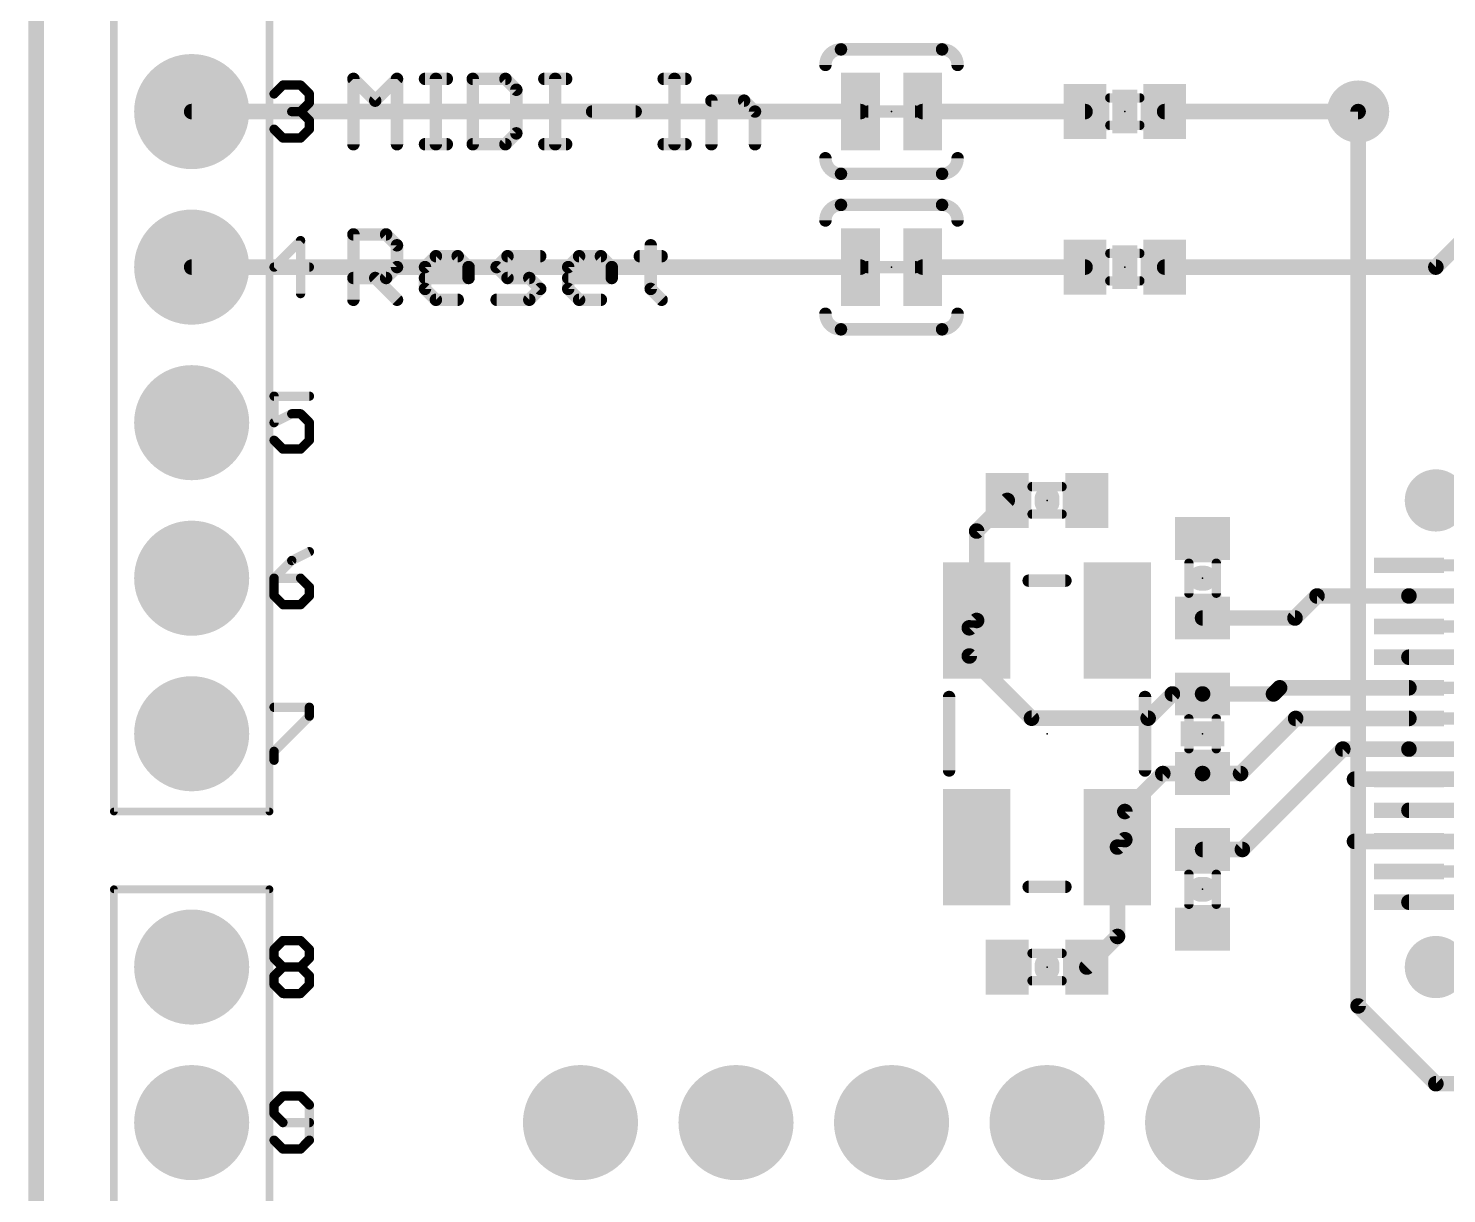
# Model space of a CAD drawing. Extents: x -19.1 to 53.5, y -15.6 to 59.8.
# Drawn here: x -0.13 to 23.04, y 29.32 to 48.35 of the extents above; entities that cross this region are included whole.
import ezdxf

# ---------------------------------------------------------------- set-up
doc = ezdxf.new("R2010")
doc.units = 0
for name, color, linetype in [('1', 12, 'CONTINUOUS'), ('16', 132, 'CONTINUOUS'), ('17', 110, 'CONTINUOUS'), ('18', 110, 'CONTINUOUS'), ('20', 53, 'CONTINUOUS'), ('21', 41, 'CONTINUOUS'), ('23', 53, 'CONTINUOUS'), ('51', 53, 'CONTINUOUS')]:
    doc.layers.add(name, color=color, linetype=linetype)

# ---------------------------------------------------------------- blocks, each defined once
blk = doc.blocks.new('RECT')
blk.add_solid([(-0.5, -0.5), (0.5, -0.5), (-0.5, 0.5), (0.5, 0.5)])
blk = doc.blocks.new('ROUNDP')
at = {"const_width": 0.5}
blk.add_lwpolyline([(0, -0.25, 1), (0, 0.25, 1), (0, -0.25)], format="xyb", dxfattribs=at)
blk = doc.blocks.new('ROUNDV')
at = {"const_width": 0.5}
blk.add_lwpolyline([(0, -0.25, 1), (0, 0.25, 1), (0, -0.25)], format="xyb", dxfattribs=at)

msp = doc.modelspace()

# ---------------------------------------------------------------- linework, layer by layer
at = {"layer": '1'}
for points, const_width in [([(0, 0), (0, 59.69)], 0.2032), ([(2.54, 46.99), (13.462, 46.99)], 0.254), ([(13.589, 46.99), (14.351, 46.99)], 0.2032), ([(14.478, 46.99), (17.13, 46.99)], 0.254), ([(21.59, 46.99), (18.43, 46.99)], 0.254), ([(22.86, 44.45), (24.384, 45.974)], 0.254), ([(2.54, 44.45), (13.462, 44.45)], 0.254), ([(13.589, 44.45), (14.351, 44.45)], 0.2032), ([(14.478, 44.45), (17.13, 44.45)], 0.254), ([(18.43, 44.45), (22.86, 44.45)], 0.254), ([(15.36, 40.14), (15.86, 40.64)], 0.254), ([(15.36, 38.68), (15.36, 40.14)], 0.254), ([(20.919, 39.08), (20.559, 38.72)], 0.254), ([(22.42, 39.08), (20.919, 39.08)], 0.254), ([(25.4, 39.08), (22.42, 39.08)], 0.254), ([(15.24, 38.56), (15.36, 38.68)], 0.254), ([(15.24, 38.1), (15.24, 38.56)], 0.254), ([(20.559, 38.72), (19.05, 38.72)], 0.254), ([(16.256, 37.084), (15.24, 38.1)], 0.254), ([(22.42, 38.08), (24.11, 38.08)], 0.254), ([(18.161, 37.084), (18.557, 37.48)], 0.254), ([(18.557, 37.48), (19.05, 37.48)], 0.254), ([(19.05, 37.48), (20.208, 37.48)], 0.254), ([(20.208, 37.48), (20.308, 37.58)], 0.254), ([(20.308, 37.58), (22.42, 37.58)], 0.254), ([(16.256, 37.084), (18.161, 37.084)], 0.254), ([(19.67, 36.18), (20.57, 37.08)], 0.254), ([(20.57, 37.08), (22.42, 37.08)], 0.254), ([(19.7, 34.94), (21.34, 36.58)], 0.254), ([(21.34, 36.58), (22.42, 36.58)], 0.254), ([(22.42, 36.58), (25.15, 36.58)], 0.254), ([(17.78, 35.56), (18.4, 36.18)], 0.254), ([(18.4, 36.18), (19.05, 36.18)], 0.254), ([(19.05, 36.18), (19.67, 36.18)], 0.254), ([(23.348, 36.088), (21.531, 36.088)], 0.254), ([(17.78, 35.1), (17.78, 35.56)], 0.254), ([(22.42, 35.58), (23.348, 35.58)], 0.254), ([(17.66, 34.98), (17.78, 35.1)], 0.254), ([(17.66, 34.98), (17.66, 33.52)], 0.254), ([(19.05, 34.94), (19.7, 34.94)], 0.254), ([(21.531, 35.072), (23.348, 35.072)], 0.254), ([(26.876, 34.08), (22.42, 34.08)], 0.254), ([(17.66, 33.52), (17.16, 33.02)], 0.254)]:
    msp.add_lwpolyline(points, dxfattribs=dict(at, const_width=const_width))
for points, const_width in [([(2.54, 47.0535, 1), (2.54, 46.9265)], 0.127), ([(13.462, 46.9265, 1), (13.462, 47.0535)], 0.127), ([(13.589, 47.0408, 1), (13.589, 46.9392)], 0.1016), ([(14.351, 46.9392, 1), (14.351, 47.0408)], 0.1016), ([(14.478, 47.0535, 1), (14.478, 46.9265)], 0.127), ([(17.13, 46.9265, 1), (17.13, 47.0535)], 0.127), ([(18.43, 47.0535, 1), (18.43, 46.9265)], 0.127), ([(21.59, 46.9265, 1), (21.59, 47.0535)], 0.127), ([(2.54, 44.5135, 1), (2.54, 44.3865)], 0.127), ([(13.462, 44.3865, 1), (13.462, 44.5135)], 0.127), ([(13.589, 44.5008, 1), (13.589, 44.3992)], 0.1016), ([(14.351, 44.3992, 1), (14.351, 44.5008)], 0.1016), ([(14.478, 44.5135, 1), (14.478, 44.3865)], 0.127), ([(17.13, 44.3865, 1), (17.13, 44.5135)], 0.127), ([(18.43, 44.5135, 1), (18.43, 44.3865)], 0.127), ([(22.8151, 44.4949, 1), (22.9049, 44.4051)], 0.127), ([(22.86, 44.3865, 1), (22.86, 44.5135)], 0.127), ([(15.9049, 40.5951, 1), (15.8151, 40.6849)], 0.127), ([(15.4235, 40.14, 1), (15.2965, 40.14)], 0.127), ([(15.3151, 40.1849, 1), (15.4049, 40.0951)], 0.127), ([(20.919, 39.1435, 1), (20.919, 39.0165)], 0.127), ([(20.9639, 39.0351, 1), (20.8741, 39.1249)], 0.127), ([(22.42, 39.1435, 1), (22.42, 39.0165)], 0.127), ([(22.42, 39.0165, 1), (22.42, 39.1435)], 0.127), ([(15.3035, 38.56, 1), (15.1765, 38.56)], 0.127), ([(15.2965, 38.68, 1), (15.4235, 38.68)], 0.127), ([(15.4049, 38.6351, 1), (15.3151, 38.7249)], 0.127), ([(19.05, 38.7835, 1), (19.05, 38.6565)], 0.127), ([(20.5141, 38.7649, 1), (20.6039, 38.6751)], 0.127), ([(20.559, 38.6565, 1), (20.559, 38.7835)], 0.127), ([(15.1951, 38.6049, 1), (15.2849, 38.5151)], 0.127), ([(15.2849, 38.1449, 1), (15.1951, 38.0551)], 0.127), ([(15.1765, 38.1, 1), (15.3035, 38.1)], 0.127), ([(22.42, 38.1435, 1), (22.42, 38.0165)], 0.127), ([(18.557, 37.5435, 1), (18.557, 37.4165)], 0.127), ([(18.6019, 37.4351, 1), (18.5121, 37.5249)], 0.127), ([(19.05, 37.5435, 1), (19.05, 37.4165)], 0.127), ([(19.05, 37.4165, 1), (19.05, 37.5435)], 0.127), ([(20.1631, 37.5249, 1), (20.2529, 37.4351)], 0.127), ([(20.208, 37.4165, 1), (20.208, 37.5435)], 0.127), ([(20.308, 37.6435, 1), (20.308, 37.5165)], 0.127), ([(20.3529, 37.5351, 1), (20.2631, 37.6249)], 0.127), ([(22.42, 37.5165, 1), (22.42, 37.6435)], 0.127), ([(16.256, 37.1475, 1), (16.256, 37.0205)], 0.127), ([(16.2111, 37.0391, 1), (16.3009, 37.1289)], 0.127), ([(18.1161, 37.1289, 1), (18.2059, 37.0391)], 0.127), ([(18.161, 37.0205, 1), (18.161, 37.1475)], 0.127), ([(20.57, 37.1435, 1), (20.57, 37.0165)], 0.127), ([(20.6149, 37.0351, 1), (20.5251, 37.1249)], 0.127), ([(22.42, 37.0165, 1), (22.42, 37.1435)], 0.127), ([(21.34, 36.6435, 1), (21.34, 36.5165)], 0.127), ([(21.3849, 36.5351, 1), (21.2951, 36.6249)], 0.127), ([(22.42, 36.6435, 1), (22.42, 36.5165)], 0.127), ([(22.42, 36.5165, 1), (22.42, 36.6435)], 0.127), ([(18.4, 36.2435, 1), (18.4, 36.1165)], 0.127), ([(18.4449, 36.1351, 1), (18.3551, 36.2249)], 0.127), ([(19.05, 36.2435, 1), (19.05, 36.1165)], 0.127), ([(19.05, 36.1165, 1), (19.05, 36.2435)], 0.127), ([(19.6251, 36.2249, 1), (19.7149, 36.1351)], 0.127), ([(19.67, 36.1165, 1), (19.67, 36.2435)], 0.127), ([(21.531, 36.1515, 1), (21.531, 36.0245)], 0.127), ([(17.8435, 35.56, 1), (17.7165, 35.56)], 0.127), ([(22.42, 35.6435, 1), (22.42, 35.5165)], 0.127), ([(17.7351, 35.6049, 1), (17.8249, 35.5151)], 0.127), ([(17.8249, 35.0551, 1), (17.7351, 35.1449)], 0.127), ([(17.7235, 34.98, 1), (17.5965, 34.98)], 0.127), ([(17.6151, 35.0249, 1), (17.7049, 34.9351)], 0.127), ([(17.7165, 35.1, 1), (17.8435, 35.1)], 0.127), ([(19.05, 35.0035, 1), (19.05, 34.8765)], 0.127), ([(19.6551, 34.9849, 1), (19.7449, 34.8951)], 0.127), ([(19.7, 34.8765, 1), (19.7, 35.0035)], 0.127), ([(21.531, 35.1355, 1), (21.531, 35.0085)], 0.127), ([(22.42, 34.1435, 1), (22.42, 34.0165)], 0.127), ([(17.7049, 33.4751, 1), (17.6151, 33.5649)], 0.127), ([(17.5965, 33.52, 1), (17.7235, 33.52)], 0.127), ([(17.1151, 33.0649, 1), (17.2049, 32.9751)], 0.127)]:
    msp.add_lwpolyline(points, format="xyb", dxfattribs=dict(at, const_width=const_width))
at = {"layer": '16'}
for points, const_width in [([(0, 0), (0, 59.69)], 0.2032), ([(21.59, 32.385), (21.59, 46.99)], 0.254), ([(21.59, 32.385), (22.86, 31.115)], 0.254), ([(22.86, 31.115), (25.4, 31.115)], 0.254)]:
    msp.add_lwpolyline(points, dxfattribs=dict(at, const_width=const_width))
at = {"layer": '16', "const_width": 0.127}
for points in [[(21.6535, 46.99, 1), (21.5265, 46.99)], [(21.6349, 32.4299, 1), (21.5451, 32.3401)], [(21.5265, 32.385, 1), (21.6535, 32.385)], [(22.86, 31.1785, 1), (22.86, 31.0515)], [(22.8151, 31.0701, 1), (22.9049, 31.1599)]]:
    msp.add_lwpolyline(points, format="xyb", dxfattribs=at)
at = {"layer": '20', "const_width": 0.2032}
msp.add_lwpolyline([(0, 2.54), (0, 55.88)], dxfattribs=at)
at = {"layer": '21'}
for points, const_width in [([(13.1445, 48.006, 0.4142), (12.8905, 47.752)], 0.2032), ([(13.1445, 48.0568, 1), (13.1445, 47.9552)], 0.1016), ([(13.1445, 47.9552, 1), (13.1445, 48.0568)], 0.1016), ([(15.0495, 47.752, 0.4142), (14.7955, 48.006)], 0.2032), ([(14.7955, 48.0568, 1), (14.7955, 47.9552)], 0.1016), ([(14.7955, 47.9552, 1), (14.7955, 48.0568)], 0.1016), ([(12.8397, 47.752, 1), (12.9413, 47.752)], 0.1016), ([(14.9987, 47.752, 1), (15.1003, 47.752)], 0.1016), ([(4.0303, 47.4606, 1), (4.0303, 47.3844)], 0.0762), ([(4.0572, 47.3956, 1), (4.0033, 47.4495)], 0.0762), ([(4.3453, 47.4495, 1), (4.2914, 47.3956)], 0.0762), ([(4.3184, 47.3844, 1), (4.3184, 47.4606)], 0.0762), ([(5.2324, 47.5243, 1), (5.1308, 47.5243)], 0.1016), ([(5.2175, 47.5602, 1), (5.1457, 47.4884)], 0.1016), ([(5.9442, 47.5243, 1), (5.8426, 47.5243)], 0.1016), ([(5.9293, 47.4884, 1), (5.8575, 47.5602)], 0.1016), ([(6.351, 47.5751, 1), (6.351, 47.4735)], 0.1016), ([(6.5797, 47.5243, 1), (6.4781, 47.5243)], 0.1016), ([(6.7069, 47.4735, 1), (6.7069, 47.5751)], 0.1016), ([(7.1814, 47.5243, 1), (7.0798, 47.5243)], 0.1016), ([(7.1306, 47.5751, 1), (7.1306, 47.4735)], 0.1016), ([(7.7004, 47.5602, 1), (7.6285, 47.4884)], 0.1016), ([(7.6645, 47.4735, 1), (7.6645, 47.5751)], 0.1016), ([(8.3, 47.5751, 1), (8.3, 47.4735)], 0.1016), ([(8.5287, 47.5243, 1), (8.4271, 47.5243)], 0.1016), ([(8.6559, 47.4735, 1), (8.6559, 47.5751)], 0.1016), ([(10.249, 47.5751, 1), (10.249, 47.4735)], 0.1016), ([(10.4777, 47.5243, 1), (10.3761, 47.5243)], 0.1016), ([(10.6049, 47.4735, 1), (10.6049, 47.5751)], 0.1016), ([(3.8593, 47.3054, 1), (3.9131, 47.2515)], 0.0762), ([(4.5005, 47.2785, 1), (4.4243, 47.2785)], 0.0762), ([(4.4355, 47.2515, 1), (4.4894, 47.3054)], 0.0762), ([(5.5016, 47.2043, 1), (5.5734, 47.1325)], 0.1016), ([(5.5016, 47.1325, 1), (5.5734, 47.2043)], 0.1016), ([(7.8932, 47.3464, 1), (7.7916, 47.3464)], 0.1016), ([(7.8065, 47.3104, 1), (7.8783, 47.3823)], 0.1016), ([(11.0794, 47.1684, 1), (10.9778, 47.1684)], 0.1016), ([(11.0286, 47.2192, 1), (11.0286, 47.1176)], 0.1016), ([(11.5984, 47.2043, 1), (11.5265, 47.1325)], 0.1016), ([(11.5624, 47.1176, 1), (11.5624, 47.2192)], 0.1016), ([(4.1743, 47.0285, 1), (4.1743, 46.9523)], 0.0762), ([(4.3453, 47.0173, 1), (4.2914, 46.9634)], 0.0762), ([(4.2914, 47.0173, 1), (4.3453, 46.9634)], 0.0762), ([(4.3184, 46.9523, 1), (4.3184, 47.0285)], 0.0762), ([(4.4243, 47.1344, 1), (4.5005, 47.1344)], 0.0762), ([(4.4894, 47.1075, 1), (4.4355, 47.1614)], 0.0762), ([(9.0796, 47.0413, 1), (9.0796, 46.9397)], 0.1016), ([(9.7914, 46.9397, 1), (9.7914, 47.0413)], 0.1016), ([(11.7912, 46.9905, 1), (11.6896, 46.9905)], 0.1016), ([(11.7045, 46.9545, 1), (11.7763, 47.0264)], 0.1016), ([(4.5005, 46.8463, 1), (4.4243, 46.8463)], 0.0762), ([(4.4355, 46.8194, 1), (4.4894, 46.8733)], 0.0762), ([(3.9131, 46.7292, 1), (3.8593, 46.6753)], 0.0762), ([(4.0303, 46.5963, 1), (4.0303, 46.5201)], 0.0762), ([(4.0033, 46.5313, 1), (4.0572, 46.5851)], 0.0762), ([(4.2914, 46.5851, 1), (4.3453, 46.5313)], 0.0762), ([(4.3184, 46.5201, 1), (4.3184, 46.5963)], 0.0762), ([(4.4243, 46.7023, 1), (4.5005, 46.7023)], 0.0762), ([(4.4894, 46.6753, 1), (4.4355, 46.7292)], 0.0762), ([(6.351, 46.5074, 1), (6.351, 46.4058)], 0.1016), ([(6.7069, 46.4058, 1), (6.7069, 46.5074)], 0.1016), ([(7.1306, 46.5074, 1), (7.1306, 46.4058)], 0.1016), ([(7.6645, 46.4058, 1), (7.6645, 46.5074)], 0.1016), ([(7.7916, 46.6346, 1), (7.8932, 46.6346)], 0.1016), ([(7.8783, 46.5986, 1), (7.8065, 46.6705)], 0.1016), ([(8.3, 46.5074, 1), (8.3, 46.4058)], 0.1016), ([(8.6559, 46.4058, 1), (8.6559, 46.5074)], 0.1016), ([(10.249, 46.5074, 1), (10.249, 46.4058)], 0.1016), ([(10.6049, 46.4058, 1), (10.6049, 46.5074)], 0.1016), ([(5.1308, 46.4566, 1), (5.2324, 46.4566)], 0.1016), ([(5.8426, 46.4566, 1), (5.9442, 46.4566)], 0.1016), ([(6.4781, 46.4566, 1), (6.5797, 46.4566)], 0.1016), ([(7.0798, 46.4566, 1), (7.1814, 46.4566)], 0.1016), ([(7.6285, 46.4925, 1), (7.7004, 46.4207)], 0.1016), ([(8.4271, 46.4566, 1), (8.5287, 46.4566)], 0.1016), ([(10.3761, 46.4566, 1), (10.4777, 46.4566)], 0.1016), ([(10.9778, 46.4566, 1), (11.0794, 46.4566)], 0.1016), ([(11.6896, 46.4566, 1), (11.7912, 46.4566)], 0.1016), ([(12.8905, 46.228, 0.4142), (13.1445, 45.974)], 0.2032), ([(12.9413, 46.228, 1), (12.8397, 46.228)], 0.1016), ([(14.7955, 45.974, 0.4142), (15.0495, 46.228)], 0.2032), ([(15.1003, 46.228, 1), (14.9987, 46.228)], 0.1016), ([(13.1445, 46.0248, 1), (13.1445, 45.9232)], 0.1016), ([(13.1445, 45.9232, 1), (13.1445, 46.0248)], 0.1016), ([(14.7955, 46.0248, 1), (14.7955, 45.9232)], 0.1016), ([(14.7955, 45.9232, 1), (14.7955, 46.0248)], 0.1016), ([(13.1445, 45.466, 0.4142), (12.8905, 45.212)], 0.2032), ([(13.1445, 45.5168, 1), (13.1445, 45.4152)], 0.1016), ([(13.1445, 45.4152, 1), (13.1445, 45.5168)], 0.1016), ([(15.0495, 45.212, 0.4142), (14.7955, 45.466)], 0.2032), ([(14.7955, 45.5168, 1), (14.7955, 45.4152)], 0.1016), ([(14.7955, 45.4152, 1), (14.7955, 45.5168)], 0.1016), ([(12.8397, 45.212, 1), (12.9413, 45.212)], 0.1016), ([(14.9987, 45.212, 1), (15.1003, 45.212)], 0.1016), ([(4.3565, 44.8825, 1), (4.2803, 44.8825)], 0.0762), ([(4.3453, 44.8556, 1), (4.2914, 44.9095)], 0.0762), ([(5.2324, 44.9843, 1), (5.1308, 44.9843)], 0.1016), ([(5.1816, 45.0351, 1), (5.1816, 44.9335)], 0.1016), ([(5.7514, 45.0202, 1), (5.6795, 44.9484)], 0.1016), ([(5.7155, 44.9335, 1), (5.7155, 45.0351)], 0.1016), ([(5.9442, 44.8064, 1), (5.8426, 44.8064)], 0.1016), ([(5.8575, 44.7704, 1), (5.9293, 44.8423)], 0.1016), ([(6.5289, 44.6792, 1), (6.5289, 44.5776)], 0.1016), ([(6.5649, 44.5925, 1), (6.493, 44.6643)], 0.1016), ([(6.9208, 44.6643, 1), (6.8489, 44.5925)], 0.1016), ([(6.8849, 44.5776, 1), (6.8849, 44.6792)], 0.1016), ([(7.6983, 44.6792, 1), (7.6983, 44.5776)], 0.1016), ([(7.7343, 44.5925, 1), (7.6624, 44.6643)], 0.1016), ([(8.2322, 44.5776, 1), (8.2322, 44.6792)], 0.1016), ([(8.8677, 44.6792, 1), (8.8677, 44.5776)], 0.1016), ([(8.9037, 44.5925, 1), (8.8318, 44.6643)], 0.1016), ([(9.2596, 44.6643, 1), (9.1877, 44.5925)], 0.1016), ([(9.2236, 44.5776, 1), (9.2236, 44.6792)], 0.1016), ([(9.8592, 44.6792, 1), (9.8592, 44.5776)], 0.1016), ([(10.0879, 44.8064, 1), (9.9863, 44.8064)], 0.1016), ([(10.2151, 44.5776, 1), (10.2151, 44.6792)], 0.1016), ([(3.8862, 44.4885, 1), (3.8862, 44.4123)], 0.0762), ([(3.8593, 44.4773, 1), (3.9131, 44.4234)], 0.0762), ([(4.4624, 44.4123, 1), (4.4624, 44.4885)], 0.0762), ([(5.8426, 44.4505, 1), (5.9442, 44.4505)], 0.1016), ([(5.9293, 44.4145, 1), (5.8575, 44.4864)], 0.1016), ([(6.4018, 44.4505, 1), (6.3002, 44.4505)], 0.1016), ([(6.3151, 44.4864, 1), (6.3869, 44.4145)], 0.1016), ([(7.1136, 44.4505, 1), (7.012, 44.4505)], 0.1016), ([(7.0269, 44.4145, 1), (7.0987, 44.4864)], 0.1016), ([(7.5563, 44.4864, 1), (7.4845, 44.4145)], 0.1016), ([(7.4845, 44.4864, 1), (7.5563, 44.4145)], 0.1016), ([(8.7406, 44.4505, 1), (8.639, 44.4505)], 0.1016), ([(8.6539, 44.4864, 1), (8.7257, 44.4145)], 0.1016), ([(9.4524, 44.4505, 1), (9.3508, 44.4505)], 0.1016), ([(9.3657, 44.4145, 1), (9.4375, 44.4864)], 0.1016), ([(5.1816, 44.3233, 1), (5.1816, 44.2217)], 0.1016), ([(5.5734, 44.3084, 1), (5.5016, 44.2366)], 0.1016), ([(5.6795, 44.3084, 1), (5.7514, 44.2366)], 0.1016), ([(5.7155, 44.2217, 1), (5.7155, 44.3233)], 0.1016), ([(6.351, 44.3233, 1), (6.351, 44.2217)], 0.1016), ([(7.012, 44.2725, 1), (7.1136, 44.2725)], 0.1016), ([(7.0628, 44.2217, 1), (7.0628, 44.3233)], 0.1016), ([(7.6983, 44.3233, 1), (7.6983, 44.2217)], 0.1016), ([(7.6624, 44.2366, 1), (7.7343, 44.3084)], 0.1016), ([(8.0902, 44.3084, 1), (8.0183, 44.2366)], 0.1016), ([(8.0542, 44.2217, 1), (8.0542, 44.3233)], 0.1016), ([(8.6898, 44.3233, 1), (8.6898, 44.2217)], 0.1016), ([(9.3508, 44.2725, 1), (9.4524, 44.2725)], 0.1016), ([(9.4016, 44.2217, 1), (9.4016, 44.3233)], 0.1016), ([(4.2803, 44.0182, 1), (4.3565, 44.0182)], 0.0762), ([(6.3869, 44.1305, 1), (6.3151, 44.0586)], 0.1016), ([(6.3002, 44.0946, 1), (6.4018, 44.0946)], 0.1016), ([(6.5289, 43.9674, 1), (6.5289, 43.8658)], 0.1016), ([(6.8849, 43.8658, 1), (6.8849, 43.9674)], 0.1016), ([(7.5204, 43.9674, 1), (7.5204, 43.8658)], 0.1016), ([(8.0542, 43.8658, 1), (8.0542, 43.9674)], 0.1016), ([(8.2681, 44.0586, 1), (8.1963, 44.1305)], 0.1016), ([(8.1963, 44.0586, 1), (8.2681, 44.1305)], 0.1016), ([(8.7257, 44.1305, 1), (8.6539, 44.0586)], 0.1016), ([(8.639, 44.0946, 1), (8.7406, 44.0946)], 0.1016), ([(8.8677, 43.9674, 1), (8.8677, 43.8658)], 0.1016), ([(9.2236, 43.8658, 1), (9.2236, 43.9674)], 0.1016), ([(10.0731, 44.1305, 1), (10.0012, 44.0586)], 0.1016), ([(9.9863, 44.0946, 1), (10.0879, 44.0946)], 0.1016), ([(5.1308, 43.9166, 1), (5.2324, 43.9166)], 0.1016), ([(5.8575, 43.8807, 1), (5.9293, 43.9525)], 0.1016), ([(6.493, 43.8807, 1), (6.5649, 43.9525)], 0.1016), ([(8.0183, 43.9525, 1), (8.0902, 43.8807)], 0.1016), ([(8.8318, 43.8807, 1), (8.9037, 43.9525)], 0.1016), ([(10.1792, 43.8807, 1), (10.251, 43.9525)], 0.1016), ([(12.8905, 43.688, 0.4142), (13.1445, 43.434)], 0.2032), ([(12.9413, 43.688, 1), (12.8397, 43.688)], 0.1016), ([(14.7955, 43.434, 0.4142), (15.0495, 43.688)], 0.2032), ([(15.1003, 43.688, 1), (14.9987, 43.688)], 0.1016), ([(13.1445, 43.4848, 1), (13.1445, 43.3832)], 0.1016), ([(13.1445, 43.3832, 1), (13.1445, 43.4848)], 0.1016), ([(14.7955, 43.4848, 1), (14.7955, 43.3832)], 0.1016), ([(14.7955, 43.3832, 1), (14.7955, 43.4848)], 0.1016), ([(3.8862, 42.3806, 1), (3.8862, 42.3044)], 0.0762), ([(3.9243, 42.3425, 1), (3.8481, 42.3425)], 0.0762), ([(4.4624, 42.3044, 1), (4.4624, 42.3806)], 0.0762), ([(3.8692, 41.9444, 1), (3.9032, 41.8763)], 0.0762), ([(3.8481, 41.9104, 1), (3.9243, 41.9104)], 0.0762), ([(4.1743, 42.0925, 1), (4.1743, 42.0163)], 0.0762), ([(4.1914, 42.0203, 1), (4.1573, 42.0885)], 0.0762), ([(4.3453, 42.0814, 1), (4.2914, 42.0275)], 0.0762), ([(4.3184, 42.0163, 1), (4.3184, 42.0925)], 0.0762), ([(4.5005, 41.9104, 1), (4.4243, 41.9104)], 0.0762), ([(4.4355, 41.8834, 1), (4.4894, 41.9373)], 0.0762), ([(3.9131, 41.6492, 1), (3.8593, 41.5953)], 0.0762), ([(4.4894, 41.5953, 1), (4.4355, 41.6492)], 0.0762), ([(4.0303, 41.5163, 1), (4.0303, 41.4401)], 0.0762), ([(4.0033, 41.4513, 1), (4.0572, 41.5051)], 0.0762), ([(4.2914, 41.5051, 1), (4.3453, 41.4513)], 0.0762), ([(4.3184, 41.4401, 1), (4.3184, 41.5163)], 0.0762), ([(4.4243, 41.6223, 1), (4.5005, 41.6223)], 0.0762), ([(16.6116, 40.6705, 1), (16.4084, 40.6705)], 0.2032), ([(16.4084, 40.6095, 1), (16.6116, 40.6095)], 0.2032), ([(4.4795, 39.7685, 1), (4.4454, 39.8366)], 0.0762), ([(4.1573, 39.6926, 1), (4.1914, 39.6244)], 0.0762), ([(4.2013, 39.6315, 1), (4.1474, 39.6854)], 0.0762), ([(3.9243, 39.3704, 1), (3.8481, 39.3704)], 0.0762), ([(3.8862, 39.4085, 1), (3.8862, 39.3323)], 0.0762), ([(3.8593, 39.3973, 1), (3.9131, 39.3434)], 0.0762), ([(4.3453, 39.3973, 1), (4.2914, 39.3434)], 0.0762), ([(4.3184, 39.3323, 1), (4.3184, 39.4085)], 0.0762), ([(16.21, 39.3808, 1), (16.21, 39.2792)], 0.1016), ([(16.81, 39.2792, 1), (16.81, 39.3808)], 0.1016), ([(19.0195, 39.4716, 1), (19.0195, 39.2684)], 0.2032), ([(19.0805, 39.2684, 1), (19.0805, 39.4716)], 0.2032), ([(3.9131, 39.1092, 1), (3.8593, 39.0553)], 0.0762), ([(4.5005, 39.2263, 1), (4.4243, 39.2263)], 0.0762), ([(4.4355, 39.1994, 1), (4.4894, 39.2533)], 0.0762), ([(4.4894, 39.0553, 1), (4.4355, 39.1092)], 0.0762), ([(3.8481, 39.0823, 1), (3.9243, 39.0823)], 0.0762), ([(4.0303, 38.9763, 1), (4.0303, 38.9001)], 0.0762), ([(4.0033, 38.9113, 1), (4.0572, 38.9651)], 0.0762), ([(4.2914, 38.9651, 1), (4.3453, 38.9113)], 0.0762), ([(4.3184, 38.9001, 1), (4.3184, 38.9763)], 0.0762), ([(4.4243, 39.0823, 1), (4.5005, 39.0823)], 0.0762), ([(14.9608, 37.43, 1), (14.8592, 37.43)], 0.1016), ([(18.1608, 37.43, 1), (18.0592, 37.43)], 0.1016), ([(3.8862, 37.3006, 1), (3.8862, 37.2244)], 0.0762), ([(4.5005, 37.2625, 1), (4.4243, 37.2625)], 0.0762), ([(4.4624, 37.2244, 1), (4.4624, 37.3006)], 0.0762), ([(4.4243, 37.1185, 1), (4.5005, 37.1185)], 0.0762), ([(4.4894, 37.0915, 1), (4.4355, 37.1454)], 0.0762), ([(3.9243, 36.5423, 1), (3.8481, 36.5423)], 0.0762), ([(3.8593, 36.5692, 1), (3.9131, 36.5153)], 0.0762), ([(3.8481, 36.3982, 1), (3.9243, 36.3982)], 0.0762), ([(14.8592, 36.23, 1), (14.9608, 36.23)], 0.1016), ([(18.0592, 36.23, 1), (18.1608, 36.23)], 0.1016), ([(16.21, 34.3808, 1), (16.21, 34.2792)], 0.1016), ([(16.81, 34.2792, 1), (16.81, 34.3808)], 0.1016), ([(19.0195, 34.3916, 1), (19.0195, 34.1884)], 0.2032), ([(19.0805, 34.1884, 1), (19.0805, 34.3916)], 0.2032), ([(3.9243, 33.3085, 1), (3.8481, 33.3085)], 0.0762), ([(3.8593, 33.3354, 1), (3.9131, 33.2815)], 0.0762), ([(4.0303, 33.4906, 1), (4.0303, 33.4144)], 0.0762), ([(4.0572, 33.4256, 1), (4.0033, 33.4795)], 0.0762), ([(4.3453, 33.4795, 1), (4.2914, 33.4256)], 0.0762), ([(4.3184, 33.4144, 1), (4.3184, 33.4906)], 0.0762), ([(4.5005, 33.3085, 1), (4.4243, 33.3085)], 0.0762), ([(4.4355, 33.2815, 1), (4.4894, 33.3354)], 0.0762), ([(3.9131, 33.1914, 1), (3.8593, 33.1375)], 0.0762), ([(3.8481, 33.1644, 1), (3.9243, 33.1644)], 0.0762), ([(4.4243, 33.1644, 1), (4.5005, 33.1644)], 0.0762), ([(4.4894, 33.1375, 1), (4.4355, 33.1914)], 0.0762), ([(16.6116, 33.0505, 1), (16.4084, 33.0505)], 0.2032), ([(3.9243, 32.8763, 1), (3.8481, 32.8763)], 0.0762), ([(3.8593, 32.9033, 1), (3.9131, 32.8494)], 0.0762), ([(4.0303, 33.0585, 1), (4.0303, 32.9823)], 0.0762), ([(4.0572, 32.9934, 1), (4.0033, 33.0473)], 0.0762), ([(4.0033, 32.9934, 1), (4.0572, 33.0473)], 0.0762), ([(4.3453, 33.0473, 1), (4.2914, 32.9934)], 0.0762), ([(4.2914, 33.0473, 1), (4.3453, 32.9934)], 0.0762), ([(4.3184, 32.9823, 1), (4.3184, 33.0585)], 0.0762), ([(4.5005, 32.8763, 1), (4.4243, 32.8763)], 0.0762), ([(4.4355, 32.8494, 1), (4.4894, 32.9033)], 0.0762), ([(16.4084, 32.9895, 1), (16.6116, 32.9895)], 0.2032), ([(3.9131, 32.7592, 1), (3.8593, 32.7053)], 0.0762), ([(3.8481, 32.7323, 1), (3.9243, 32.7323)], 0.0762), ([(4.0303, 32.6263, 1), (4.0303, 32.5501)], 0.0762), ([(4.3184, 32.5501, 1), (4.3184, 32.6263)], 0.0762), ([(4.4243, 32.7323, 1), (4.5005, 32.7323)], 0.0762), ([(4.4894, 32.7053, 1), (4.4355, 32.7592)], 0.0762), ([(4.0033, 32.5613, 1), (4.0572, 32.6151)], 0.0762), ([(4.2914, 32.6151, 1), (4.3453, 32.5613)], 0.0762), ([(3.9243, 30.7685, 1), (3.8481, 30.7685)], 0.0762), ([(3.8593, 30.7954, 1), (3.9131, 30.7415)], 0.0762), ([(4.0303, 30.9506, 1), (4.0303, 30.8744)], 0.0762), ([(4.0572, 30.8856, 1), (4.0033, 30.9395)], 0.0762), ([(4.3453, 30.9395, 1), (4.2914, 30.8856)], 0.0762), ([(4.3184, 30.8744, 1), (4.3184, 30.9506)], 0.0762), ([(4.5005, 30.7685, 1), (4.4243, 30.7685)], 0.0762), ([(4.4355, 30.7415, 1), (4.4894, 30.7954)], 0.0762), ([(3.9131, 30.6514, 1), (3.8593, 30.5975)], 0.0762), ([(3.8481, 30.6244, 1), (3.9243, 30.6244)], 0.0762), ([(4.0303, 30.5185, 1), (4.0303, 30.4423)], 0.0762), ([(4.0033, 30.4534, 1), (4.0572, 30.5073)], 0.0762), ([(4.4624, 30.4423, 1), (4.4624, 30.5185)], 0.0762), ([(3.9131, 30.2192, 1), (3.8593, 30.1653)], 0.0762), ([(4.0303, 30.0863, 1), (4.0303, 30.0101)], 0.0762), ([(4.0033, 30.0213, 1), (4.0572, 30.0751)], 0.0762), ([(4.2914, 30.0751, 1), (4.3453, 30.0213)], 0.0762), ([(4.3184, 30.0101, 1), (4.3184, 30.0863)], 0.0762), ([(4.4243, 30.1923, 1), (4.5005, 30.1923)], 0.0762), ([(4.4894, 30.1653, 1), (4.4355, 30.2192)], 0.0762)]:
    msp.add_lwpolyline(points, format="xyb", dxfattribs=dict(at, const_width=const_width))
for points, const_width in [([(13.1445, 48.006), (14.7955, 48.006)], 0.2032), ([(3.8862, 47.2785), (4.0303, 47.4225)], 0.1524), ([(4.0303, 47.4225), (4.3184, 47.4225)], 0.1524), ([(4.3184, 47.4225), (4.4624, 47.2785)], 0.1524), ([(5.1816, 46.4566), (5.1816, 47.5243)], 0.2032), ([(5.1816, 47.5243), (5.5375, 47.1684)], 0.2032), ([(5.5375, 47.1684), (5.8934, 47.5243)], 0.2032), ([(5.8934, 47.5243), (5.8934, 46.4566)], 0.2032), ([(6.351, 47.5243), (6.7069, 47.5243)], 0.2032), ([(6.5289, 46.4566), (6.5289, 47.5243)], 0.2032), ([(7.1306, 47.5243), (7.1306, 46.4566)], 0.2032), ([(7.6645, 47.5243), (7.1306, 47.5243)], 0.2032), ([(7.8424, 47.3464), (7.6645, 47.5243)], 0.2032), ([(8.3, 47.5243), (8.6559, 47.5243)], 0.2032), ([(8.4779, 46.4566), (8.4779, 47.5243)], 0.2032), ([(10.249, 47.5243), (10.6049, 47.5243)], 0.2032), ([(10.4269, 46.4566), (10.4269, 47.5243)], 0.2032), ([(4.4624, 47.2785), (4.4624, 47.1344)], 0.1524), ([(7.8424, 46.6346), (7.8424, 47.3464)], 0.2032), ([(11.0286, 46.4566), (11.0286, 47.1684)], 0.2032), ([(11.0286, 47.1684), (11.5624, 47.1684)], 0.2032), ([(11.5624, 47.1684), (11.7404, 46.9905)], 0.2032), ([(4.3184, 46.9904), (4.1743, 46.9904)], 0.1524), ([(4.4624, 47.1344), (4.3184, 46.9904)], 0.1524), ([(4.3184, 46.9904), (4.4624, 46.8463)], 0.1524), ([(9.0796, 46.9905), (9.7914, 46.9905)], 0.2032), ([(11.7404, 46.9905), (11.7404, 46.4566)], 0.2032), ([(4.4624, 46.8463), (4.4624, 46.7023)], 0.1524), ([(4.0303, 46.5582), (3.8862, 46.7023)], 0.1524), ([(4.3184, 46.5582), (4.0303, 46.5582)], 0.1524), ([(4.4624, 46.7023), (4.3184, 46.5582)], 0.1524), ([(6.351, 46.4566), (6.7069, 46.4566)], 0.2032), ([(7.1306, 46.4566), (7.6645, 46.4566)], 0.2032), ([(7.6645, 46.4566), (7.8424, 46.6346)], 0.2032), ([(8.3, 46.4566), (8.6559, 46.4566)], 0.2032), ([(10.249, 46.4566), (10.6049, 46.4566)], 0.2032), ([(14.7955, 45.974), (13.1445, 45.974)], 0.2032), ([(13.1445, 45.466), (14.7955, 45.466)], 0.2032), ([(4.3184, 44.8825), (3.8862, 44.4504)], 0.1524), ([(4.3184, 44.0182), (4.3184, 44.8825)], 0.1524), ([(5.1816, 43.9166), (5.1816, 44.9843)], 0.2032), ([(5.1816, 44.9843), (5.7155, 44.9843)], 0.2032), ([(5.7155, 44.9843), (5.8934, 44.8064)], 0.2032), ([(5.8934, 44.8064), (5.8934, 44.4505)], 0.2032), ([(6.351, 44.4505), (6.5289, 44.6284)], 0.2032), ([(6.5289, 44.6284), (6.8849, 44.6284)], 0.2032), ([(6.8849, 44.6284), (7.0628, 44.4505)], 0.2032), ([(7.5204, 44.4505), (7.6983, 44.6284)], 0.2032), ([(7.6983, 44.6284), (8.2322, 44.6284)], 0.2032), ([(8.6898, 44.4505), (8.8677, 44.6284)], 0.2032), ([(8.8677, 44.6284), (9.2236, 44.6284)], 0.2032), ([(9.2236, 44.6284), (9.4016, 44.4505)], 0.2032), ([(9.8592, 44.6284), (10.2151, 44.6284)], 0.2032), ([(10.0371, 44.8064), (10.0371, 44.0946)], 0.2032), ([(3.8862, 44.4504), (4.4624, 44.4504)], 0.1524), ([(5.8934, 44.4505), (5.7155, 44.2725)], 0.2032), ([(6.351, 44.0946), (6.351, 44.4505)], 0.2032), ([(7.0628, 44.4505), (7.0628, 44.2725)], 0.2032), ([(7.6983, 44.2725), (7.5204, 44.4505)], 0.2032), ([(8.6898, 44.0946), (8.6898, 44.4505)], 0.2032), ([(9.4016, 44.4505), (9.4016, 44.2725)], 0.2032), ([(5.7155, 44.2725), (5.1816, 44.2725)], 0.2032), ([(5.5375, 44.2725), (5.8934, 43.9166)], 0.2032), ([(7.0628, 44.2725), (6.351, 44.2725)], 0.2032), ([(8.0542, 44.2725), (7.6983, 44.2725)], 0.2032), ([(8.2322, 44.0946), (8.0542, 44.2725)], 0.2032), ([(9.4016, 44.2725), (8.6898, 44.2725)], 0.2032), ([(6.5289, 43.9166), (6.351, 44.0946)], 0.2032), ([(6.8849, 43.9166), (6.5289, 43.9166)], 0.2032), ([(7.5204, 43.9166), (8.0542, 43.9166)], 0.2032), ([(8.0542, 43.9166), (8.2322, 44.0946)], 0.2032), ([(8.8677, 43.9166), (8.6898, 44.0946)], 0.2032), ([(9.2236, 43.9166), (8.8677, 43.9166)], 0.2032), ([(10.0371, 44.0946), (10.2151, 43.9166)], 0.2032), ([(14.7955, 43.434), (13.1445, 43.434)], 0.2032), ([(4.4624, 42.3425), (3.8862, 42.3425)], 0.1524), ([(3.8862, 42.3425), (3.8862, 41.9104)], 0.1524), ([(3.8862, 41.9104), (4.1743, 42.0544)], 0.1524), ([(4.1743, 42.0544), (4.3184, 42.0544)], 0.1524), ([(4.3184, 42.0544), (4.4624, 41.9104)], 0.1524), ([(4.4624, 41.9104), (4.4624, 41.6223)], 0.1524), ([(4.0303, 41.4782), (3.8862, 41.6223)], 0.1524), ([(4.4624, 41.6223), (4.3184, 41.4782)], 0.1524), ([(4.3184, 41.4782), (4.0303, 41.4782)], 0.1524), ([(16.51, 40.6095), (16.51, 40.6705)], 0.4064), ([(4.4624, 39.8025), (4.1743, 39.6585)], 0.1524), ([(4.1743, 39.6585), (3.8862, 39.3704)], 0.1524), ([(3.8862, 39.3704), (3.8862, 39.0823)], 0.1524), ([(4.3184, 39.3704), (3.8862, 39.3704)], 0.1524), ([(4.4624, 39.2263), (4.3184, 39.3704)], 0.1524), ([(16.81, 39.33), (16.21, 39.33)], 0.2032), ([(19.0195, 39.37), (19.0805, 39.37)], 0.4064), ([(3.8862, 39.0823), (4.0303, 38.9382)], 0.1524), ([(4.3184, 38.9382), (4.4624, 39.0823)], 0.1524), ([(4.4624, 39.0823), (4.4624, 39.2263)], 0.1524), ([(4.0303, 38.9382), (4.3184, 38.9382)], 0.1524), ([(14.91, 36.23), (14.91, 37.43)], 0.2032), ([(18.11, 37.43), (18.11, 36.23)], 0.2032), ([(3.8862, 37.2625), (4.4624, 37.2625)], 0.1524), ([(4.4624, 37.2625), (4.4624, 37.1185)], 0.1524), ([(4.4624, 37.1185), (3.8862, 36.5423)], 0.1524), ([(3.8862, 36.5423), (3.8862, 36.3982)], 0.1524), ([(16.81, 34.33), (16.21, 34.33)], 0.2032), ([(19.0805, 34.29), (19.0195, 34.29)], 0.4064), ([(3.8862, 33.3085), (4.0303, 33.4525)], 0.1524), ([(3.8862, 33.1644), (3.8862, 33.3085)], 0.1524), ([(4.0303, 33.4525), (4.3184, 33.4525)], 0.1524), ([(4.3184, 33.4525), (4.4624, 33.3085)], 0.1524), ([(4.4624, 33.3085), (4.4624, 33.1644)], 0.1524), ([(4.0303, 33.0204), (3.8862, 33.1644)], 0.1524), ([(4.4624, 33.1644), (4.3184, 33.0204)], 0.1524), ([(16.51, 33.0505), (16.51, 32.9895)], 0.4064), ([(3.8862, 32.8763), (4.0303, 33.0204)], 0.1524), ([(3.8862, 32.7323), (3.8862, 32.8763)], 0.1524), ([(4.0303, 33.0204), (4.3184, 33.0204)], 0.1524), ([(4.3184, 33.0204), (4.4624, 32.8763)], 0.1524), ([(4.4624, 32.8763), (4.4624, 32.7323)], 0.1524), ([(4.0303, 32.5882), (3.8862, 32.7323)], 0.1524), ([(4.3184, 32.5882), (4.0303, 32.5882)], 0.1524), ([(4.4624, 32.7323), (4.3184, 32.5882)], 0.1524), ([(4.0303, 30.9125), (3.8862, 30.7685)], 0.1524), ([(3.8862, 30.7685), (3.8862, 30.6244)], 0.1524), ([(4.3184, 30.9125), (4.0303, 30.9125)], 0.1524), ([(4.4624, 30.7685), (4.3184, 30.9125)], 0.1524), ([(4.4624, 30.1923), (4.4624, 30.7685)], 0.1524), ([(3.8862, 30.6244), (4.0303, 30.4804)], 0.1524), ([(4.0303, 30.4804), (4.4624, 30.4804)], 0.1524), ([(3.8862, 30.1923), (4.0303, 30.0482)], 0.1524), ([(4.0303, 30.0482), (4.3184, 30.0482)], 0.1524), ([(4.3184, 30.0482), (4.4624, 30.1923)], 0.1524)]:
    msp.add_lwpolyline(points, dxfattribs=dict(at, const_width=const_width))
at = {"layer": '23'}
for p in [(13.97, 46.99), (17.78, 46.99), (13.97, 44.45), (17.78, 44.45), (16.51, 40.64), (19.05, 39.37), (16.51, 36.83), (19.05, 36.83), (19.05, 34.29), (16.51, 33.02)]:
    msp.add_point(p, dxfattribs=at)
at = {"layer": '51'}
for points, const_width in [([(0, 55.88), (0, 2.54)], 0.254), ([(1.27, 35.56), (1.27, 55.88)], 0.127), ([(3.81, 55.88), (3.81, 35.56)], 0.127), ([(17.535, 47.214), (18.025, 47.214)], 0.1524), ([(18.025, 46.766), (17.535, 46.766)], 0.1524), ([(17.535, 44.674), (18.025, 44.674)], 0.1524), ([(18.025, 44.226), (17.535, 44.226)], 0.1524), ([(16.265, 40.864), (16.755, 40.864)], 0.1524), ([(16.755, 40.416), (16.265, 40.416)], 0.1524), ([(18.826, 39.125), (18.826, 39.615)], 0.1524), ([(19.274, 39.615), (19.274, 39.125)], 0.1524), ([(18.826, 36.585), (18.826, 37.075)], 0.1524), ([(19.274, 37.075), (19.274, 36.585)], 0.1524), ([(3.81, 35.56), (1.27, 35.56)], 0.127), ([(18.826, 34.045), (18.826, 34.535)], 0.1524), ([(19.274, 34.535), (19.274, 34.045)], 0.1524), ([(1.27, 34.29), (3.81, 34.29)], 0.127), ([(1.27, 13.97), (1.27, 34.29)], 0.127), ([(3.81, 34.29), (3.81, 13.97)], 0.127), ([(16.265, 33.244), (16.755, 33.244)], 0.1524), ([(16.755, 32.796), (16.265, 32.796)], 0.1524)]:
    msp.add_lwpolyline(points, dxfattribs=dict(at, const_width=const_width))
for points, const_width in [([(17.535, 47.2521, 1), (17.535, 47.1759)], 0.0762), ([(18.025, 47.1759, 1), (18.025, 47.2521)], 0.0762), ([(17.535, 46.8041, 1), (17.535, 46.7279)], 0.0762), ([(18.025, 46.7279, 1), (18.025, 46.8041)], 0.0762), ([(17.535, 44.7121, 1), (17.535, 44.6359)], 0.0762), ([(18.025, 44.6359, 1), (18.025, 44.7121)], 0.0762), ([(17.535, 44.2641, 1), (17.535, 44.1879)], 0.0762), ([(18.025, 44.1879, 1), (18.025, 44.2641)], 0.0762), ([(16.265, 40.9021, 1), (16.265, 40.8259)], 0.0762), ([(16.755, 40.8259, 1), (16.755, 40.9021)], 0.0762), ([(16.265, 40.4541, 1), (16.265, 40.3779)], 0.0762), ([(16.755, 40.3779, 1), (16.755, 40.4541)], 0.0762), ([(18.8641, 39.615, 1), (18.7879, 39.615)], 0.0762), ([(19.3121, 39.615, 1), (19.2359, 39.615)], 0.0762), ([(18.7879, 39.125, 1), (18.8641, 39.125)], 0.0762), ([(19.2359, 39.125, 1), (19.3121, 39.125)], 0.0762), ([(18.8641, 37.075, 1), (18.7879, 37.075)], 0.0762), ([(19.3121, 37.075, 1), (19.2359, 37.075)], 0.0762), ([(18.7879, 36.585, 1), (18.8641, 36.585)], 0.0762), ([(19.2359, 36.585, 1), (19.3121, 36.585)], 0.0762), ([(1.27, 35.5918, 1), (1.27, 35.5282)], 0.0635), ([(1.2383, 35.56, 1), (1.3017, 35.56)], 0.0635), ([(3.7782, 35.56, 1), (3.8418, 35.56)], 0.0635), ([(3.81, 35.5282, 1), (3.81, 35.5918)], 0.0635), ([(18.8641, 34.535, 1), (18.7879, 34.535)], 0.0762), ([(19.3121, 34.535, 1), (19.2359, 34.535)], 0.0762), ([(1.27, 34.3218, 1), (1.27, 34.2582)], 0.0635), ([(1.3017, 34.29, 1), (1.2383, 34.29)], 0.0635), ([(3.8418, 34.29, 1), (3.7782, 34.29)], 0.0635), ([(3.81, 34.2582, 1), (3.81, 34.3218)], 0.0635), ([(18.7879, 34.045, 1), (18.8641, 34.045)], 0.0762), ([(19.2359, 34.045, 1), (19.3121, 34.045)], 0.0762), ([(16.265, 33.2821, 1), (16.265, 33.2059)], 0.0762), ([(16.755, 33.2059, 1), (16.755, 33.2821)], 0.0762), ([(16.265, 32.8341, 1), (16.265, 32.7579)], 0.0762), ([(16.755, 32.7579, 1), (16.755, 32.8341)], 0.0762)]:
    msp.add_lwpolyline(points, format="xyb", dxfattribs=dict(at, const_width=const_width))

# ---------------------------------------------------------------- block references
at = {"layer": '1'}
for p, xscale, yscale in [((13.462, 46.99), 0.635, 1.27), ((14.478, 46.99), 0.635, 1.27), ((17.13, 46.99), 0.7, 0.9), ((18.43, 46.99), 0.7, 0.9), ((13.462, 44.45), 0.635, 1.27), ((14.478, 44.45), 0.635, 1.27), ((17.13, 44.45), 0.7, 0.9), ((18.43, 44.45), 0.7, 0.9), ((15.86, 33.02), 0.7, 0.9), ((17.16, 33.02), 0.7, 0.9)]:
    msp.add_blockref('RECT', p, dxfattribs=dict(at, xscale=xscale, yscale=yscale))
for p, xscale, yscale, rotation in [((15.86, 40.64), 0.7, 0.9, 180), ((17.16, 40.64), 0.7, 0.9, 180), ((19.05, 40.02), 0.7, 0.9, 90), ((15.36, 38.68), 1.9, 1.1, 270), ((17.66, 38.68), 1.9, 1.1, 270), ((22.42, 39.58), 1.143, 0.254, 180), ((22.42, 39.08), 1.143, 0.254, 180), ((19.05, 38.72), 0.7, 0.9, 90), ((22.42, 38.58), 1.143, 0.254, 180), ((22.42, 38.08), 1.143, 0.254, 180), ((19.05, 37.48), 0.7, 0.9, 270), ((22.42, 37.58), 1.143, 0.254, 180), ((22.42, 37.08), 1.143, 0.254, 180), ((22.42, 36.58), 1.143, 0.254, 180), ((19.05, 36.18), 0.7, 0.9, 270), ((22.42, 36.08), 1.143, 0.254, 180), ((15.36, 34.98), 1.9, 1.1, 270), ((17.66, 34.98), 1.9, 1.1, 270), ((22.42, 35.58), 1.143, 0.254, 180), ((19.05, 34.94), 0.7, 0.9, 270), ((22.42, 35.08), 1.143, 0.254, 180), ((22.42, 34.58), 1.143, 0.254, 180), ((22.42, 34.08), 1.143, 0.254, 180), ((19.05, 33.64), 0.7, 0.9, 270)]:
    msp.add_blockref('RECT', p, dxfattribs=dict(at, xscale=xscale, yscale=yscale, rotation=rotation))
at = {"layer": '17', "xscale": 1.8796, "yscale": 1.8796, "rotation": 90}
for p in [(2.54, 46.99), (2.54, 46.99), (2.54, 44.45), (2.54, 44.45), (2.54, 41.91), (2.54, 41.91), (2.54, 39.37), (2.54, 39.37), (2.54, 36.83), (2.54, 36.83), (2.54, 33.02), (2.54, 33.02), (2.54, 30.48), (2.54, 30.48)]:
    msp.add_blockref('ROUNDP', p, dxfattribs=at)
at = {"layer": '18'}
for p, xscale, yscale in [((21.59, 46.99), 1.016, 1.016), ((21.59, 46.99), 1.016, 1.016), ((22.86, 40.64), 1.016, 1.016), ((22.86, 40.64), 1.016, 1.016), ((22.86, 33.02), 1.016, 1.016), ((22.86, 33.02), 1.016, 1.016), ((8.89, 30.48), 1.8796, 1.8796), ((8.89, 30.48), 1.8796, 1.8796), ((11.43, 30.48), 1.8796, 1.8796), ((11.43, 30.48), 1.8796, 1.8796), ((13.97, 30.48), 1.8796, 1.8796), ((13.97, 30.48), 1.8796, 1.8796), ((16.51, 30.48), 1.8796, 1.8796), ((16.51, 30.48), 1.8796, 1.8796), ((19.05, 30.48), 1.8796, 1.8796), ((19.05, 30.48), 1.8796, 1.8796)]:
    msp.add_blockref('ROUNDV', p, dxfattribs=dict(at, xscale=xscale, yscale=yscale))
at = {"layer": '21', "xscale": 0.4064, "yscale": 0.7112}
for p in [(17.78, 46.99), (17.78, 44.45)]:
    msp.add_blockref('RECT', p, dxfattribs=at)
at = {"layer": '21', "xscale": 0.4064, "yscale": 0.7112, "rotation": 270}
msp.add_blockref('RECT', (19.05, 36.83), dxfattribs=at)
at = {"layer": '51', "xscale": 0.3, "yscale": 0.5999}
for p in [(17.376, 46.9852), (18.1888, 46.9852), (17.376, 44.4452), (18.1888, 44.4452), (16.106, 33.0151), (16.9188, 33.0151)]:
    msp.add_blockref('RECT', p, dxfattribs=at)
at = {"layer": '51'}
for p, xscale, yscale, rotation in [((16.1012, 40.6449), 0.3, 0.5999, 180), ((16.914, 40.6449), 0.3, 0.5999, 180), ((19.0549, 39.7788), 0.3, 0.5999, 90), ((22.695, 39.58), 1.05, 0.2, 180), ((22.695, 39.08), 1.05, 0.2, 180), ((19.0549, 38.966), 0.3, 0.5999, 90), ((22.695, 38.58), 1.05, 0.2, 180), ((22.695, 38.08), 1.05, 0.2, 180), ((22.695, 37.58), 1.05, 0.2, 180), ((19.0451, 37.234), 0.3, 0.5999, 270), ((22.695, 37.08), 1.05, 0.2, 180), ((22.695, 36.58), 1.05, 0.2, 180), ((19.0451, 36.4212), 0.3, 0.5999, 270), ((22.695, 36.08), 1.05, 0.2, 180), ((22.695, 35.58), 1.05, 0.2, 180), ((22.695, 35.08), 1.05, 0.2, 180), ((19.0451, 34.694), 0.3, 0.5999, 270), ((22.695, 34.58), 1.05, 0.2, 180), ((22.695, 34.08), 1.05, 0.2, 180), ((19.0451, 33.8812), 0.3, 0.5999, 270)]:
    msp.add_blockref('RECT', p, dxfattribs=dict(at, xscale=xscale, yscale=yscale, rotation=rotation))

doc.saveas('drawing.dxf')
